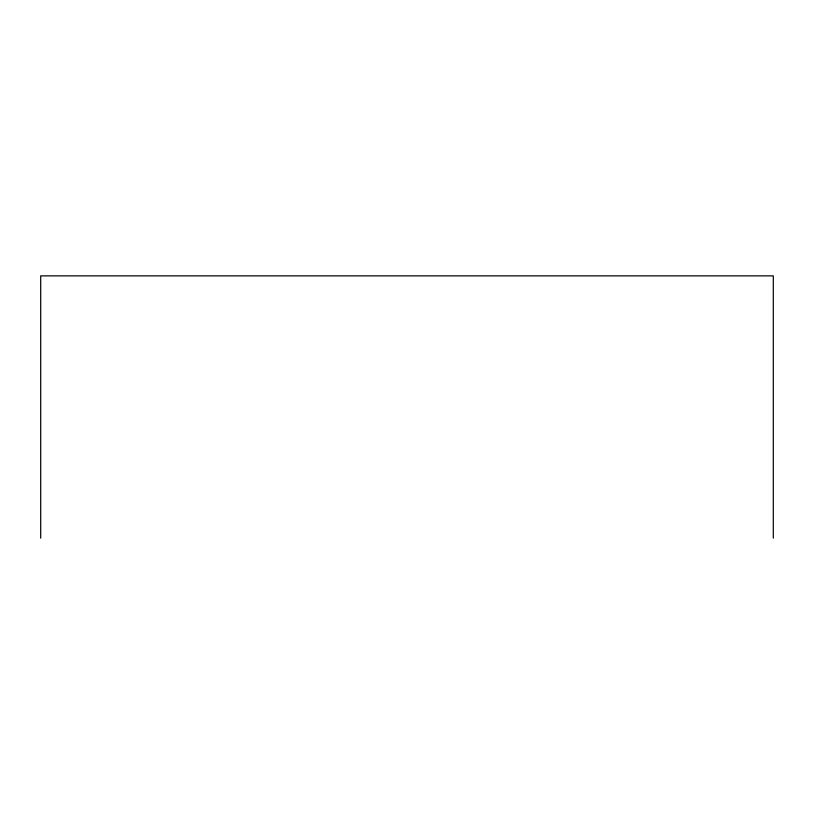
<?xml version="1.0" encoding="UTF-8"?>
<svg xmlns="http://www.w3.org/2000/svg" width="814" height="814" viewBox="0 0 814 814"><rect width="100%" height="100%" fill="white"/><g stroke="black" fill="none" stroke-linecap="round" stroke-linejoin="round"><path stroke-width="1.22" d="M773.3 538.135L773.3 275.865L40.7 275.865L40.7 538.135"/></g></svg>
